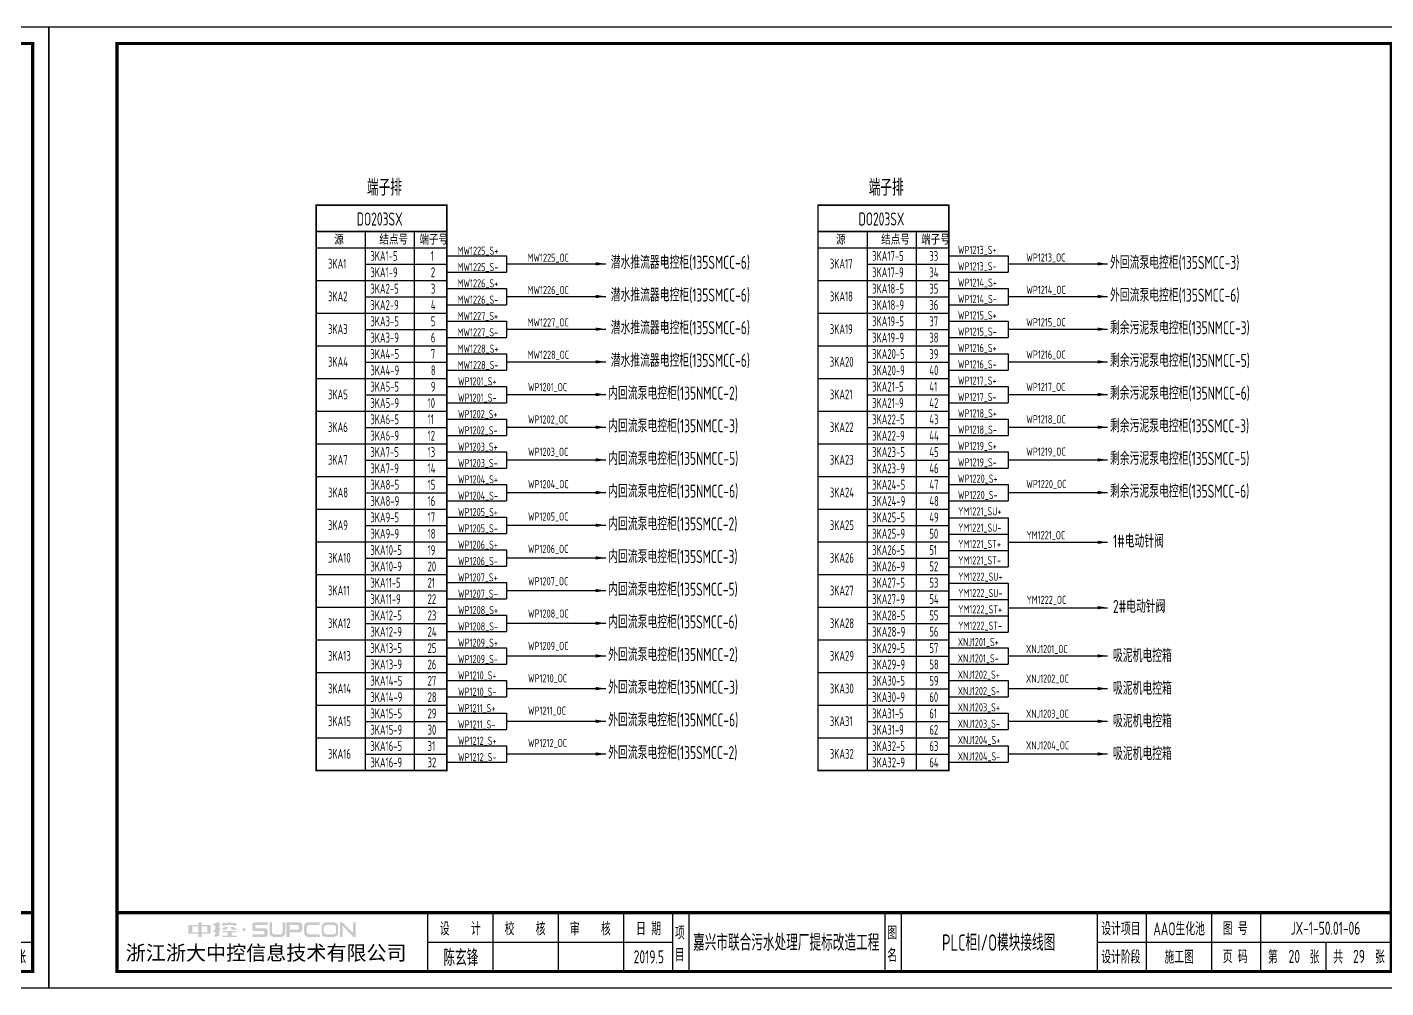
# Model space of a CAD drawing. Header units: millimetres. Extents: x 30557 to 235556, y -116603 to -73383.
# Drawn here: x 42964 to 47122, y -90377 to -87437 of the extents above; entities that cross this region are included whole.
import ezdxf
from ezdxf.enums import TextEntityAlignment as Align

# ---------------------------------------------------------------- set-up
doc = ezdxf.new("R2010")
doc.units = ezdxf.units.MM
doc.layers.add('1', color=3, linetype='Continuous')
doc.layers.add('符号层', color=3, linetype='Continuous')
doc.layers.add('_Drawing', color=7, linetype='Continuous', lineweight=25)
doc.styles.add('supcon', font='sceie.shx', dxfattribs={"width": 0.75, "height": 40, "bigfont": 'sceic.shx'})
doc.styles.add('Title', font='', dxfattribs={"height": 45})
doc.styles.get('Title').set_extended_font_data('SimHei')

# ---------------------------------------------------------------- blocks, each defined once
blk = doc.blocks.new('中控·SUPCON')
at = {"linetype": 'Continuous'}
h = blk.add_hatch(color=2, dxfattribs=at)
h.dxf.hatch_style = 1
h.paths.add_polyline_path([(34, 33), (20, 33), (20, 37), (15, 37), (15, 36), (15, 33), (0, 33), (0, 20), (13, 20), (15, 20), (15, 15), (20, 15), (20, 20), (22, 20), (34, 20)])
h.paths.add_polyline_path([(20, 30), (20, 31), (29, 31), (29, 22), (20, 22)], flags=16)
h.paths.add_polyline_path([(15, 30), (15, 22), (6, 22), (6, 31), (15, 31)], flags=16)
h.paths.add_polyline_path([(47, 32), (49, 32), (49, 35), (47, 35), (47, 37), (41, 37), (41, 35), (38, 35), (38, 32), (41, 32), (41, 25.8), (38, 25), (38, 22), (41, 22.8), (41, 18.3), (39, 17), (39, 15), (47, 16), (47, 24.5), (49, 25), (49, 28), (47, 27.5)])
h.paths.add_polyline_path([(61, 30), (55, 30), (52, 28), (52, 26), (58, 26)])
h.paths.add_polyline_path([(73, 28), (71, 28), (70, 30), (64, 30), (66, 26), (73, 26)])
h.paths.add_polyline_path([(73, 36), (64.6, 36), (64.6, 37), (60.4, 37), (60.4, 36), (52, 36), (52, 32), (56.8, 32), (56.8, 33.1), (68.2, 33.1), (68.2, 32), (73, 32)])
h.paths.add_polyline_path([(66, 22), (73, 22), (73, 24), (52, 24), (52, 22), (60, 22), (60, 17), (52, 17), (52, 15), (74, 15), (74, 17), (66, 17)])
h.paths.add_polyline_path([(82.7, 26.1, 1), (87.6, 26.1, 1)])
h.paths.add_polyline_path([(118, 28), (103.5, 28, -0.414214), (102.5, 29), (102.5, 32, -0.414214), (103.5, 33), (121, 33), (121, 37), (100.5, 37, 0.414214), (97.5, 34), (97.5, 27, 0.414214), (100.5, 24), (115, 24, -0.414214), (116, 23), (116, 20, -0.414214), (115, 19), (97.5, 19), (97.5, 15), (118, 15, 0.414214), (121, 18), (121, 25, 0.414214)])
h.paths.add_polyline_path([(128, 37), (124, 37), (124, 36), (124, 21, 0.414214), (130, 15), (142, 15, 0.414214), (148, 21), (148, 37), (144, 37), (144, 22, -0.414214), (141, 19), (131, 19, -0.414214), (128, 22)])
h.paths.add_polyline_path([(174, 26), (174, 33, 0.414214), (170, 37), (150, 37), (150, 36), (150, 15), (155, 15), (155, 22), (170, 22, 0.414214)])
h.paths.add_polyline_path([(167, 26), (155, 26), (155, 33), (167, 33, -0.414214), (169, 31), (169, 28, -0.414214)], flags=16)
h.paths.add_polyline_path([(201, 19), (185, 19, -0.414214), (181, 23), (181, 29, -0.414214), (185, 33), (201, 33), (201, 37), (183, 37, 0.414214), (177, 31), (177, 21, 0.414214), (183, 15), (201, 15)])
h.paths.add_polyline_path([(229, 21), (229, 31, 0.414214), (223, 37), (210, 37, 0.414214), (204, 31), (204, 21, 0.414214), (210, 15), (223, 15, 0.414214)])
h.paths.add_polyline_path([(207, 23), (207, 29, -0.414214), (211, 33), (222, 33, -0.414214), (226, 29), (226, 23, -0.414214), (222, 19), (211, 19, -0.414214)], flags=16)
h.paths.add_polyline_path([(236, 32.1), (252, 15), (256, 15), (256, 37), (252, 37), (252, 21), (236, 37), (232, 37), (232, 36), (232, 15), (236, 15)])
h = blk.add_hatch(color=2, dxfattribs=at)
h.dxf.hatch_style = 1
h.paths.add_polyline_path([(34, 33), (20, 33), (20, 37), (15, 37), (15, 36), (15, 33), (0, 33), (0, 20), (13, 20), (15, 20), (15, 15), (20, 15), (20, 20), (22, 20), (34, 20)])
h.paths.add_polyline_path([(20, 30), (20, 31), (29, 31), (29, 22), (20, 22)], flags=16)
h.paths.add_polyline_path([(15, 30), (15, 22), (6, 22), (6, 31), (15, 31)], flags=16)
h.paths.add_polyline_path([(47, 32), (49, 32), (49, 35), (47, 35), (47, 37), (41, 37), (41, 35), (38, 35), (38, 32), (41, 32), (41, 25.8), (38, 25), (38, 22), (41, 22.8), (41, 18.3), (39, 17), (39, 15), (47, 16), (47, 24.5), (49, 25), (49, 28), (47, 27.5)])
h.paths.add_polyline_path([(61, 30), (55, 30), (52, 28), (52, 26), (58, 26)])
h.paths.add_polyline_path([(73, 28), (71, 28), (70, 30), (64, 30), (66, 26), (73, 26)])
h.paths.add_polyline_path([(73, 36), (64.6, 36), (64.6, 37), (60.4, 37), (60.4, 36), (52, 36), (52, 32), (56.8, 32), (56.8, 33.1), (68.2, 33.1), (68.2, 32), (73, 32)])
h.paths.add_polyline_path([(66, 22), (73, 22), (73, 24), (52, 24), (52, 22), (60, 22), (60, 17), (52, 17), (52, 15), (74, 15), (74, 17), (66, 17)])
h.paths.add_polyline_path([(82.7, 26.1, 1), (87.6, 26.1, 1)])
h.paths.add_polyline_path([(118, 28), (103.5, 28, -0.414214), (102.5, 29), (102.5, 32, -0.414214), (103.5, 33), (121, 33), (121, 37), (100.5, 37, 0.414214), (97.5, 34), (97.5, 27, 0.414214), (100.5, 24), (115, 24, -0.414214), (116, 23), (116, 20, -0.414214), (115, 19), (97.5, 19), (97.5, 15), (118, 15, 0.414214), (121, 18), (121, 25, 0.414214)])
h.paths.add_polyline_path([(128, 37), (124, 37), (124, 36), (124, 21, 0.414214), (130, 15), (142, 15, 0.414214), (148, 21), (148, 37), (144, 37), (144, 22, -0.414214), (141, 19), (131, 19, -0.414214), (128, 22)])
h.paths.add_polyline_path([(174, 26), (174, 33, 0.414214), (170, 37), (150, 37), (150, 36), (150, 15), (155, 15), (155, 22), (170, 22, 0.414214)])
h.paths.add_polyline_path([(167, 26), (155, 26), (155, 33), (167, 33, -0.414214), (169, 31), (169, 28, -0.414214)], flags=16)
h.paths.add_polyline_path([(201, 19), (185, 19, -0.414214), (181, 23), (181, 29, -0.414214), (185, 33), (201, 33), (201, 37), (183, 37, 0.414214), (177, 31), (177, 21, 0.414214), (183, 15), (201, 15)])
h.paths.add_polyline_path([(229, 21), (229, 31, 0.414214), (223, 37), (210, 37, 0.414214), (204, 31), (204, 21, 0.414214), (210, 15), (223, 15, 0.414214)])
h.paths.add_polyline_path([(207, 23), (207, 29, -0.414214), (211, 33), (222, 33, -0.414214), (226, 29), (226, 23, -0.414214), (222, 19), (211, 19, -0.414214)], flags=16)
h.paths.add_polyline_path([(236, 32.1), (252, 15), (256, 15), (256, 37), (252, 37), (252, 21), (236, 37), (232, 37), (232, 36), (232, 15), (236, 15)])
h = blk.add_hatch(color=2, dxfattribs=at)
h.dxf.hatch_style = 1
h.paths.add_polyline_path([(34, 33), (20, 33), (20, 37), (15, 37), (15, 36), (15, 33), (0, 33), (0, 20), (13, 20), (15, 20), (15, 15), (20, 15), (20, 20), (22, 20), (34, 20)])
h.paths.add_polyline_path([(20, 30), (20, 31), (29, 31), (29, 22), (20, 22)], flags=16)
h.paths.add_polyline_path([(15, 30), (15, 22), (6, 22), (6, 31), (15, 31)], flags=16)
h.paths.add_polyline_path([(47, 32), (49, 32), (49, 35), (47, 35), (47, 37), (41, 37), (41, 35), (38, 35), (38, 32), (41, 32), (41, 25.8), (38, 25), (38, 22), (41, 22.8), (41, 18.3), (39, 17), (39, 15), (47, 16), (47, 24.5), (49, 25), (49, 28), (47, 27.5)])
h.paths.add_polyline_path([(61, 30), (55, 30), (52, 28), (52, 26), (58, 26)])
h.paths.add_polyline_path([(73, 28), (71, 28), (70, 30), (64, 30), (66, 26), (73, 26)])
h.paths.add_polyline_path([(73, 36), (64.6, 36), (64.6, 37), (60.4, 37), (60.4, 36), (52, 36), (52, 32), (56.8, 32), (56.8, 33.1), (68.2, 33.1), (68.2, 32), (73, 32)])
h.paths.add_polyline_path([(66, 22), (73, 22), (73, 24), (52, 24), (52, 22), (60, 22), (60, 17), (52, 17), (52, 15), (74, 15), (74, 17), (66, 17)])
h.paths.add_polyline_path([(82.7, 26.1, 1), (87.6, 26.1, 1)])
h.paths.add_polyline_path([(118, 28), (103.5, 28, -0.414214), (102.5, 29), (102.5, 32, -0.414214), (103.5, 33), (121, 33), (121, 37), (100.5, 37, 0.414214), (97.5, 34), (97.5, 27, 0.414214), (100.5, 24), (115, 24, -0.414214), (116, 23), (116, 20, -0.414214), (115, 19), (97.5, 19), (97.5, 15), (118, 15, 0.414214), (121, 18), (121, 25, 0.414214)])
h.paths.add_polyline_path([(128, 37), (124, 37), (124, 36), (124, 21, 0.414214), (130, 15), (142, 15, 0.414214), (148, 21), (148, 37), (144, 37), (144, 22, -0.414214), (141, 19), (131, 19, -0.414214), (128, 22)])
h.paths.add_polyline_path([(174, 26), (174, 33, 0.414214), (170, 37), (150, 37), (150, 36), (150, 15), (155, 15), (155, 22), (170, 22, 0.414214)])
h.paths.add_polyline_path([(167, 26), (155, 26), (155, 33), (167, 33, -0.414214), (169, 31), (169, 28, -0.414214)], flags=16)
h.paths.add_polyline_path([(201, 19), (185, 19, -0.414214), (181, 23), (181, 29, -0.414214), (185, 33), (201, 33), (201, 37), (183, 37, 0.414214), (177, 31), (177, 21, 0.414214), (183, 15), (201, 15)])
h.paths.add_polyline_path([(229, 21), (229, 31, 0.414214), (223, 37), (210, 37, 0.414214), (204, 31), (204, 21, 0.414214), (210, 15), (223, 15, 0.414214)])
h.paths.add_polyline_path([(207, 23), (207, 29, -0.414214), (211, 33), (222, 33, -0.414214), (226, 29), (226, 23, -0.414214), (222, 19), (211, 19, -0.414214)], flags=16)
h.paths.add_polyline_path([(236, 32.1), (252, 15), (256, 15), (256, 37), (252, 37), (252, 21), (236, 37), (232, 37), (232, 36), (232, 15), (236, 15)])
h = blk.add_hatch(color=2, dxfattribs=at)
h.dxf.hatch_style = 1
h.paths.add_polyline_path([(34, 33), (20, 33), (20, 37), (15, 37), (15, 36), (15, 33), (0, 33), (0, 20), (13, 20), (15, 20), (15, 15), (20, 15), (20, 20), (22, 20), (34, 20)])
h.paths.add_polyline_path([(20, 30), (20, 31), (29, 31), (29, 22), (20, 22)], flags=16)
h.paths.add_polyline_path([(15, 30), (15, 22), (6, 22), (6, 31), (15, 31)], flags=16)
h.paths.add_polyline_path([(47, 32), (49, 32), (49, 35), (47, 35), (47, 37), (41, 37), (41, 35), (38, 35), (38, 32), (41, 32), (41, 25.8), (38, 25), (38, 22), (41, 22.8), (41, 18.3), (39, 17), (39, 15), (47, 16), (47, 24.5), (49, 25), (49, 28), (47, 27.5)])
h.paths.add_polyline_path([(61, 30), (55, 30), (52, 28), (52, 26), (58, 26)])
h.paths.add_polyline_path([(73, 28), (71, 28), (70, 30), (64, 30), (66, 26), (73, 26)])
h.paths.add_polyline_path([(73, 36), (64.6, 36), (64.6, 37), (60.4, 37), (60.4, 36), (52, 36), (52, 32), (56.8, 32), (56.8, 33.1), (68.2, 33.1), (68.2, 32), (73, 32)])
h.paths.add_polyline_path([(66, 22), (73, 22), (73, 24), (52, 24), (52, 22), (60, 22), (60, 17), (52, 17), (52, 15), (74, 15), (74, 17), (66, 17)])
h.paths.add_polyline_path([(82.7, 26.1, 1), (87.6, 26.1, 1)])
h.paths.add_polyline_path([(118, 28), (103.5, 28, -0.414214), (102.5, 29), (102.5, 32, -0.414214), (103.5, 33), (121, 33), (121, 37), (100.5, 37, 0.414214), (97.5, 34), (97.5, 27, 0.414214), (100.5, 24), (115, 24, -0.414214), (116, 23), (116, 20, -0.414214), (115, 19), (97.5, 19), (97.5, 15), (118, 15, 0.414214), (121, 18), (121, 25, 0.414214)])
h.paths.add_polyline_path([(128, 37), (124, 37), (124, 36), (124, 21, 0.414214), (130, 15), (142, 15, 0.414214), (148, 21), (148, 37), (144, 37), (144, 22, -0.414214), (141, 19), (131, 19, -0.414214), (128, 22)])
h.paths.add_polyline_path([(174, 26), (174, 33, 0.414214), (170, 37), (150, 37), (150, 36), (150, 15), (155, 15), (155, 22), (170, 22, 0.414214)])
h.paths.add_polyline_path([(167, 26), (155, 26), (155, 33), (167, 33, -0.414214), (169, 31), (169, 28, -0.414214)], flags=16)
h.paths.add_polyline_path([(201, 19), (185, 19, -0.414214), (181, 23), (181, 29, -0.414214), (185, 33), (201, 33), (201, 37), (183, 37, 0.414214), (177, 31), (177, 21, 0.414214), (183, 15), (201, 15)])
h.paths.add_polyline_path([(229, 21), (229, 31, 0.414214), (223, 37), (210, 37, 0.414214), (204, 31), (204, 21, 0.414214), (210, 15), (223, 15, 0.414214)])
h.paths.add_polyline_path([(207, 23), (207, 29, -0.414214), (211, 33), (222, 33, -0.414214), (226, 29), (226, 23, -0.414214), (222, 19), (211, 19, -0.414214)], flags=16)
h.paths.add_polyline_path([(236, 32.1), (252, 15), (256, 15), (256, 37), (252, 37), (252, 21), (236, 37), (232, 37), (232, 36), (232, 15), (236, 15)])
h = blk.add_hatch(color=2, dxfattribs=at)
h.dxf.hatch_style = 1
h.paths.add_polyline_path([(34, 33), (20, 33), (20, 37), (15, 37), (15, 36), (15, 33), (0, 33), (0, 20), (13, 20), (15, 20), (15, 15), (20, 15), (20, 20), (22, 20), (34, 20)])
h.paths.add_polyline_path([(20, 30), (20, 31), (29, 31), (29, 22), (20, 22)], flags=16)
h.paths.add_polyline_path([(15, 30), (15, 22), (6, 22), (6, 31), (15, 31)], flags=16)
h.paths.add_polyline_path([(47, 32), (49, 32), (49, 35), (47, 35), (47, 37), (41, 37), (41, 35), (38, 35), (38, 32), (41, 32), (41, 25.8), (38, 25), (38, 22), (41, 22.8), (41, 18.3), (39, 17), (39, 15), (47, 16), (47, 24.5), (49, 25), (49, 28), (47, 27.5)])
h.paths.add_polyline_path([(61, 30), (55, 30), (52, 28), (52, 26), (58, 26)])
h.paths.add_polyline_path([(73, 28), (71, 28), (70, 30), (64, 30), (66, 26), (73, 26)])
h.paths.add_polyline_path([(73, 36), (64.6, 36), (64.6, 37), (60.4, 37), (60.4, 36), (52, 36), (52, 32), (56.8, 32), (56.8, 33.1), (68.2, 33.1), (68.2, 32), (73, 32)])
h.paths.add_polyline_path([(66, 22), (73, 22), (73, 24), (52, 24), (52, 22), (60, 22), (60, 17), (52, 17), (52, 15), (74, 15), (74, 17), (66, 17)])
h.paths.add_polyline_path([(82.7, 26.1, 1), (87.6, 26.1, 1)])
h.paths.add_polyline_path([(118, 28), (103.5, 28, -0.414214), (102.5, 29), (102.5, 32, -0.414214), (103.5, 33), (121, 33), (121, 37), (100.5, 37, 0.414214), (97.5, 34), (97.5, 27, 0.414214), (100.5, 24), (115, 24, -0.414214), (116, 23), (116, 20, -0.414214), (115, 19), (97.5, 19), (97.5, 15), (118, 15, 0.414214), (121, 18), (121, 25, 0.414214)])
h.paths.add_polyline_path([(128, 37), (124, 37), (124, 36), (124, 21, 0.414214), (130, 15), (142, 15, 0.414214), (148, 21), (148, 37), (144, 37), (144, 22, -0.414214), (141, 19), (131, 19, -0.414214), (128, 22)])
h.paths.add_polyline_path([(174, 26), (174, 33, 0.414214), (170, 37), (150, 37), (150, 36), (150, 15), (155, 15), (155, 22), (170, 22, 0.414214)])
h.paths.add_polyline_path([(167, 26), (155, 26), (155, 33), (167, 33, -0.414214), (169, 31), (169, 28, -0.414214)], flags=16)
h.paths.add_polyline_path([(201, 19), (185, 19, -0.414214), (181, 23), (181, 29, -0.414214), (185, 33), (201, 33), (201, 37), (183, 37, 0.414214), (177, 31), (177, 21, 0.414214), (183, 15), (201, 15)])
h.paths.add_polyline_path([(229, 21), (229, 31, 0.414214), (223, 37), (210, 37, 0.414214), (204, 31), (204, 21, 0.414214), (210, 15), (223, 15, 0.414214)])
h.paths.add_polyline_path([(207, 23), (207, 29, -0.414214), (211, 33), (222, 33, -0.414214), (226, 29), (226, 23, -0.414214), (222, 19), (211, 19, -0.414214)], flags=16)
h.paths.add_polyline_path([(236, 32.1), (252, 15), (256, 15), (256, 37), (252, 37), (252, 21), (236, 37), (232, 37), (232, 36), (232, 15), (236, 15)])
h = blk.add_hatch(color=2, dxfattribs=at)
h.dxf.hatch_style = 1
h.paths.add_polyline_path([(34, 33), (20, 33), (20, 37), (15, 37), (15, 36), (15, 33), (0, 33), (0, 20), (13, 20), (15, 20), (15, 15), (20, 15), (20, 20), (22, 20), (34, 20)])
h.paths.add_polyline_path([(20, 30), (20, 31), (29, 31), (29, 22), (20, 22)], flags=16)
h.paths.add_polyline_path([(15, 30), (15, 22), (6, 22), (6, 31), (15, 31)], flags=16)
h.paths.add_polyline_path([(47, 32), (49, 32), (49, 35), (47, 35), (47, 37), (41, 37), (41, 35), (38, 35), (38, 32), (41, 32), (41, 25.8), (38, 25), (38, 22), (41, 22.8), (41, 18.3), (39, 17), (39, 15), (47, 16), (47, 24.5), (49, 25), (49, 28), (47, 27.5)])
h.paths.add_polyline_path([(61, 30), (55, 30), (52, 28), (52, 26), (58, 26)])
h.paths.add_polyline_path([(73, 28), (71, 28), (70, 30), (64, 30), (66, 26), (73, 26)])
h.paths.add_polyline_path([(73, 36), (64.6, 36), (64.6, 37), (60.4, 37), (60.4, 36), (52, 36), (52, 32), (56.8, 32), (56.8, 33.1), (68.2, 33.1), (68.2, 32), (73, 32)])
h.paths.add_polyline_path([(66, 22), (73, 22), (73, 24), (52, 24), (52, 22), (60, 22), (60, 17), (52, 17), (52, 15), (74, 15), (74, 17), (66, 17)])
h.paths.add_polyline_path([(82.7, 26.1, 1), (87.6, 26.1, 1)])
h.paths.add_polyline_path([(118, 28), (103.5, 28, -0.414214), (102.5, 29), (102.5, 32, -0.414214), (103.5, 33), (121, 33), (121, 37), (100.5, 37, 0.414214), (97.5, 34), (97.5, 27, 0.414214), (100.5, 24), (115, 24, -0.414214), (116, 23), (116, 20, -0.414214), (115, 19), (97.5, 19), (97.5, 15), (118, 15, 0.414214), (121, 18), (121, 25, 0.414214)])
h.paths.add_polyline_path([(128, 37), (124, 37), (124, 36), (124, 21, 0.414214), (130, 15), (142, 15, 0.414214), (148, 21), (148, 37), (144, 37), (144, 22, -0.414214), (141, 19), (131, 19, -0.414214), (128, 22)])
h.paths.add_polyline_path([(174, 26), (174, 33, 0.414214), (170, 37), (150, 37), (150, 36), (150, 15), (155, 15), (155, 22), (170, 22, 0.414214)])
h.paths.add_polyline_path([(167, 26), (155, 26), (155, 33), (167, 33, -0.414214), (169, 31), (169, 28, -0.414214)], flags=16)
h.paths.add_polyline_path([(201, 19), (185, 19, -0.414214), (181, 23), (181, 29, -0.414214), (185, 33), (201, 33), (201, 37), (183, 37, 0.414214), (177, 31), (177, 21, 0.414214), (183, 15), (201, 15)])
h.paths.add_polyline_path([(229, 21), (229, 31, 0.414214), (223, 37), (210, 37, 0.414214), (204, 31), (204, 21, 0.414214), (210, 15), (223, 15, 0.414214)])
h.paths.add_polyline_path([(207, 23), (207, 29, -0.414214), (211, 33), (222, 33, -0.414214), (226, 29), (226, 23, -0.414214), (222, 19), (211, 19, -0.414214)], flags=16)
h.paths.add_polyline_path([(236, 32.1), (252, 15), (256, 15), (256, 37), (252, 37), (252, 21), (236, 37), (232, 37), (232, 36), (232, 15), (236, 15)])
blk = doc.blocks.new('supcon图框')
at = {"linetype": 'Continuous'}
for p, q in [((6145.7, 4361.7), (1987.7, 4361.7)), ((1987.7, 4361.7), (1987.7, 1421.7)), ((6145.7, 1421.7), (6145.7, 4361.7)), ((1987.7, 1421.7), (6145.7, 1421.7))]:
    blk.add_line(p, q, dxfattribs=at)
for p, q in [((3145.7, 1651.7), (3145.7, 1471.7)), ((3345.7, 1651.7), (3345.7, 1471.7)), ((3545.7, 1651.7), (3545.7, 1471.7)), ((3745.7, 1651.7), (3745.7, 1471.7)), ((3895.7, 1651.7), (3895.7, 1471.7)), ((3945.7, 1651.7), (3945.7, 1471.7)), ((4545.7, 1651.7), (4545.7, 1471.7)), ((4595.7, 1651.7), (4595.7, 1471.7)), ((5195.7, 1651.7), (5195.7, 1471.7)), ((5345.7, 1651.7), (5345.7, 1471.7)), ((5545.7, 1651.7), (5545.7, 1471.7)), ((5695.7, 1651.7), (5695.7, 1471.7)), ((3145.7, 1561.7), (3895.7, 1561.7)), ((5195.7, 1561.7), (6095.7, 1561.7)), ((5895.7, 1561.7), (5895.7, 1471.7))]:
    blk.add_line(p, q)
at = {"linetype": 'Continuous', "const_width": 10}
blk.add_lwpolyline([(2195.7, 4311.7), (6095.7, 4311.7), (6095.7, 1471.7), (2195.7, 1471.7)], close=True, dxfattribs=at)
blk.add_lwpolyline([(2195.7, 1651.7), (6095.7, 1651.7)], dxfattribs=at)
at = {"linetype": 'Continuous', "xscale": 2, "yscale": 2, "zscale": 2}
blk.add_blockref('中控·SUPCON', (2414.6, 1547.7), dxfattribs=at)
at = {"style": 'supcon', "width": 0.75}
for s, p in [('设    计', (3246.2, 1604.2)), ('校    核', (3444.8, 1604.2)), ('审    核', (3644.5, 1604.2)), ('日 期', (3822.5, 1604.2)), ('设计项目', (5268, 1604.2)), ('图 号', (5618, 1604.2)), ('项', (3918.2, 1590.7)), ('图', (4568.2, 1590.7)), ('目', (3918.2, 1522.9)), ('名', (4568.2, 1522.9)), ('设计阶段', (5268, 1518.1)), ('施工图', (5446.5, 1518.1)), ('页 码', (5618, 1518.1)), ('第      张', (5797, 1518.1)), ('共      张', (5997, 1518.1))]:
    blk.add_text(s, height=40, dxfattribs=at).set_placement(p, align=Align.MIDDLE)
at = {"style": 'Title'}
blk.add_text('浙江浙大中控信息技术有限公司', height=45, dxfattribs=at).set_placement((2222.8, 1506.2))
blk = doc.blocks.new('DO端子接线表1')
at = {"lineweight": -3}
for p, q in [((19587.6, 29279.5), (19587.6, 27629.5)), ((19737.6, 29279.5), (19737.6, 27629.5)), ((19437.6, 29229.5), (19837.6, 29229.5)), ((19587.6, 29179.5), (19837.6, 29179.5)), ((19437.6, 29129.5), (19837.6, 29129.5)), ((19587.6, 29079.5), (19837.6, 29079.5)), ((19437.6, 29029.5), (19837.6, 29029.5)), ((19587.6, 28979.5), (19837.6, 28979.5)), ((19437.6, 28929.5), (19837.6, 28929.5)), ((19587.6, 28879.5), (19837.6, 28879.5)), ((19437.6, 28829.5), (19837.6, 28829.5)), ((19587.6, 28779.5), (19837.6, 28779.5)), ((19437.6, 28729.5), (19837.6, 28729.5)), ((19587.6, 28679.5), (19837.6, 28679.5)), ((19437.6, 28629.5), (19837.6, 28629.5)), ((19587.6, 28579.5), (19837.6, 28579.5)), ((19437.6, 28529.5), (19837.6, 28529.5)), ((19587.6, 28479.5), (19837.6, 28479.5)), ((19437.6, 28429.5), (19837.6, 28429.5)), ((19587.6, 28379.5), (19837.6, 28379.5)), ((19437.6, 28329.5), (19837.6, 28329.5)), ((19587.6, 28279.5), (19837.6, 28279.5)), ((19437.6, 28229.5), (19837.6, 28229.5)), ((19587.6, 28179.5), (19837.6, 28179.5)), ((19437.6, 28129.5), (19837.6, 28129.5)), ((19587.6, 28079.5), (19837.6, 28079.5)), ((19437.6, 28029.5), (19837.6, 28029.5)), ((19587.6, 27979.5), (19837.6, 27979.5)), ((19437.6, 27929.5), (19837.6, 27929.5)), ((19587.6, 27879.5), (19837.6, 27879.5)), ((19437.6, 27829.5), (19837.6, 27829.5)), ((19587.6, 27779.5), (19837.6, 27779.5)), ((19437.6, 27729.5), (19837.6, 27729.5)), ((19587.6, 27679.5), (19837.6, 27679.5))]:
    blk.add_line(p, q, dxfattribs=at)
at = {"lineweight": -3, "const_width": 5}
blk.add_lwpolyline([(19437.6, 29359.5), (19437.6, 27629.5), (19837.6, 27629.5), (19837.6, 29359.5)], close=True, dxfattribs=at)
blk.add_lwpolyline([(19437.6, 29279.5), (19837.6, 29279.5)], dxfattribs=at)
at = {"color": 7, "style": 'supcon', "width": 0.75}
for s, p in [('结点号', (19630.8, 29239.3)), ('端子号', (19753.3, 29239.3)), ('源', (19492.9, 29239.3)), ('1', (19788.4, 29189.3)), ('2', (19788.4, 29139.3)), ('3', (19788.4, 29089.3)), ('4', (19788.4, 29039.3)), ('5', (19788.4, 28989.3)), ('6', (19788.4, 28939.3)), ('7', (19788.4, 28889.3)), ('8', (19788.4, 28839.3)), ('9', (19788.4, 28789.3)), ('10', (19778.4, 28739.3)), ('11', (19778.4, 28689.3)), ('12', (19778.4, 28639.3)), ('13', (19778.4, 28589.3)), ('14', (19778.4, 28539.3)), ('15', (19778.4, 28489.3)), ('16', (19778.4, 28439.3)), ('17', (19778.4, 28389.3)), ('18', (19778.4, 28339.3)), ('19', (19778.4, 28289.3)), ('20', (19778.4, 28239.3)), ('21', (19778.4, 28189.3)), ('22', (19778.4, 28139.3)), ('23', (19778.4, 28089.3)), ('24', (19778.4, 28039.3)), ('25', (19778.4, 27989.3)), ('26', (19778.4, 27939.3)), ('27', (19778.4, 27889.3)), ('28', (19778.4, 27839.3)), ('29', (19778.4, 27789.3)), ('30', (19778.4, 27739.3)), ('31', (19778.4, 27689.3)), ('32', (19778.4, 27639.3))]:
    blk.add_text(s, height=30, dxfattribs=at).set_placement(p)
blk = doc.blocks.new('DO端子接线表2')
at = {"lineweight": -3}
for p, q in [((21123.2, 29279.5), (21123.2, 27629.5)), ((21273.2, 29279.5), (21273.2, 27629.5)), ((20973.2, 29229.5), (21373.2, 29229.5)), ((21123.2, 29179.5), (21373.2, 29179.5)), ((20973.2, 29129.5), (21373.2, 29129.5)), ((21123.2, 29079.5), (21373.2, 29079.5)), ((20973.2, 29029.5), (21373.2, 29029.5)), ((21123.2, 28979.5), (21373.2, 28979.5)), ((20973.2, 28929.5), (21373.2, 28929.5)), ((21123.2, 28879.5), (21373.2, 28879.5)), ((20973.2, 28829.5), (21373.2, 28829.5)), ((21123.2, 28779.5), (21373.2, 28779.5)), ((20973.2, 28729.5), (21373.2, 28729.5)), ((21123.2, 28679.5), (21373.2, 28679.5)), ((20973.2, 28629.5), (21373.2, 28629.5)), ((21123.2, 28579.5), (21373.2, 28579.5)), ((20973.2, 28529.5), (21373.2, 28529.5)), ((21123.2, 28479.5), (21373.2, 28479.5)), ((20973.2, 28429.5), (21373.2, 28429.5)), ((21123.2, 28379.5), (21373.2, 28379.5)), ((20973.2, 28329.5), (21373.2, 28329.5)), ((21123.2, 28279.5), (21373.2, 28279.5)), ((20973.2, 28229.5), (21373.2, 28229.5)), ((21123.2, 28179.5), (21373.2, 28179.5)), ((20973.2, 28129.5), (21373.2, 28129.5)), ((21123.2, 28079.5), (21373.2, 28079.5)), ((20973.2, 28029.5), (21373.2, 28029.5)), ((21123.2, 27979.5), (21373.2, 27979.5)), ((20973.2, 27929.5), (21373.2, 27929.5)), ((21123.2, 27879.5), (21373.2, 27879.5)), ((20973.2, 27829.5), (21373.2, 27829.5)), ((21123.2, 27779.5), (21373.2, 27779.5)), ((20973.2, 27729.5), (21373.2, 27729.5)), ((21123.2, 27679.5), (21373.2, 27679.5))]:
    blk.add_line(p, q, dxfattribs=at)
at = {"lineweight": -3, "const_width": 5}
blk.add_lwpolyline([(20973.2, 29359.5), (20973.2, 27629.5), (21373.2, 27629.5), (21373.2, 29359.5)], close=True, dxfattribs=at)
blk.add_lwpolyline([(20973.2, 29279.5), (21373.2, 29279.5)], dxfattribs=at)
at = {"color": 7, "style": 'supcon', "width": 0.75}
for s, p in [('结点号', (21166.4, 29239.3)), ('端子号', (21288.9, 29239.3)), ('源', (21028.5, 29239.3)), ('33', (21314, 29189.3)), ('34', (21314, 29139.3)), ('35', (21314, 29089.3)), ('36', (21314, 29039.3)), ('37', (21314, 28989.3)), ('38', (21314, 28939.3)), ('39', (21314, 28889.3)), ('40', (21314, 28839.3)), ('41', (21314, 28789.3)), ('42', (21314, 28739.3)), ('43', (21314, 28689.3)), ('44', (21314, 28639.3)), ('45', (21314, 28589.3)), ('46', (21314, 28539.3)), ('47', (21314, 28489.3)), ('48', (21314, 28439.3)), ('49', (21314, 28389.3)), ('50', (21314, 28339.3)), ('51', (21314, 28289.3)), ('52', (21314, 28239.3)), ('53', (21314, 28189.3)), ('54', (21314, 28139.3)), ('55', (21314, 28089.3)), ('56', (21314, 28039.3)), ('57', (21314, 27989.3)), ('58', (21314, 27939.3)), ('59', (21314, 27889.3)), ('60', (21314, 27839.3)), ('61', (21314, 27789.3)), ('62', (21314, 27739.3)), ('63', (21314, 27689.3)), ('64', (21314, 27639.3))]:
    blk.add_text(s, height=30, dxfattribs=at).set_placement(p)

msp = doc.modelspace()

# ---------------------------------------------------------------- linework, layer by layer
for p, q in [((44248.7, -88135.9), (44431.2, -88135.9)), ((44431.2, -88135.9), (44431.2, -88185.9)), ((45784.4, -88135.9), (45966.9, -88135.9)), ((45966.9, -88135.9), (45966.9, -88185.9)), ((44248.7, -88185.9), (44431.2, -88185.9)), ((44431.2, -88160.9), (44735.1, -88160.9)), ((45784.4, -88185.9), (45966.9, -88185.9)), ((45966.9, -88160.9), (46270.8, -88160.9)), ((44248.7, -88235.9), (44431.2, -88235.9)), ((44431.2, -88235.9), (44431.2, -88285.9)), ((44431.2, -88260.9), (44735.1, -88260.9)), ((45784.4, -88235.9), (45966.9, -88235.9)), ((45966.9, -88235.9), (45966.9, -88285.9)), ((45966.9, -88260.9), (46270.8, -88260.9)), ((44248.7, -88285.9), (44431.2, -88285.9)), ((45784.4, -88285.9), (45966.9, -88285.9)), ((44248.7, -88335.9), (44431.2, -88335.9)), ((44431.2, -88335.9), (44431.2, -88385.9)), ((45784.4, -88335.9), (45966.9, -88335.9)), ((45966.9, -88335.9), (45966.9, -88385.9)), ((44248.7, -88385.9), (44431.2, -88385.9)), ((44431.2, -88360.9), (44735.1, -88360.9)), ((45784.4, -88385.9), (45966.9, -88385.9)), ((45966.9, -88360.9), (46270.8, -88360.9)), ((44248.7, -88435.9), (44431.2, -88435.9)), ((44431.2, -88435.9), (44431.2, -88485.9)), ((45784.4, -88435.9), (45966.9, -88435.9)), ((45966.9, -88435.9), (45966.9, -88485.9)), ((44431.2, -88460.9), (44735.1, -88460.9)), ((45966.9, -88460.9), (46270.8, -88460.9)), ((44248.7, -88485.9), (44431.2, -88485.9)), ((45784.4, -88485.9), (45966.9, -88485.9)), ((44248.7, -88535.9), (44431.2, -88535.9)), ((44431.2, -88535.9), (44431.2, -88585.9)), ((44431.2, -88560.9), (44735.1, -88560.9)), ((45784.4, -88535.9), (45966.9, -88535.9)), ((45966.9, -88535.9), (45966.9, -88585.9)), ((45966.9, -88560.9), (46270.8, -88560.9)), ((44248.7, -88585.9), (44431.2, -88585.9)), ((45784.4, -88585.9), (45966.9, -88585.9)), ((44248.7, -88635.9), (44431.2, -88635.9)), ((44431.2, -88635.9), (44431.2, -88685.9)), ((45784.4, -88635.9), (45966.9, -88635.9)), ((45966.9, -88635.9), (45966.9, -88685.9)), ((44248.7, -88685.9), (44431.2, -88685.9)), ((44431.2, -88660.9), (44735.1, -88660.9)), ((45784.4, -88685.9), (45966.9, -88685.9)), ((45966.9, -88660.9), (46270.8, -88660.9)), ((44248.7, -88735.9), (44431.2, -88735.9)), ((44431.2, -88735.9), (44431.2, -88785.9)), ((44431.2, -88760.9), (44735.1, -88760.9)), ((45784.4, -88735.9), (45966.9, -88735.9)), ((45966.9, -88735.9), (45966.9, -88785.9)), ((45966.9, -88760.9), (46270.8, -88760.9)), ((44248.7, -88785.9), (44431.2, -88785.9)), ((45784.4, -88785.9), (45966.9, -88785.9)), ((44248.7, -88835.9), (44431.2, -88835.9)), ((44431.2, -88835.9), (44431.2, -88885.9)), ((45784.4, -88835.9), (45966.9, -88835.9)), ((45966.9, -88835.9), (45966.9, -88885.9)), ((44248.7, -88885.9), (44431.2, -88885.9)), ((44431.2, -88860.9), (44735.1, -88860.9)), ((45784.4, -88885.9), (45966.9, -88885.9)), ((45966.9, -88860.9), (46270.8, -88860.9)), ((44248.7, -88935.9), (44431.2, -88935.9)), ((44431.2, -88935.9), (44431.2, -88985.9)), ((45784.4, -88938.2), (45966.9, -88938.2)), ((45966.9, -88938.2), (45966.9, -89088.2)), ((44431.2, -88960.9), (44735.1, -88960.9)), ((44248.7, -88985.9), (44431.2, -88985.9)), ((45784.4, -88988.2), (45966.9, -88988.2)), ((45966.9, -89013.2), (46270.8, -89013.2)), ((44248.7, -89035.9), (44431.2, -89035.9)), ((44431.2, -89035.9), (44431.2, -89085.9)), ((44431.2, -89060.9), (44735.1, -89060.9)), ((45784.4, -89038.2), (45966.9, -89038.2)), ((44248.7, -89085.9), (44431.2, -89085.9)), ((45784.4, -89088.2), (45966.9, -89088.2)), ((44248.7, -89135.9), (44431.2, -89135.9)), ((44431.2, -89135.9), (44431.2, -89185.9)), ((45784.4, -89138.2), (45966.9, -89138.2)), ((45966.9, -89138.2), (45966.9, -89288.2)), ((44248.7, -89185.9), (44431.2, -89185.9)), ((44431.2, -89160.9), (44735.1, -89160.9)), ((45784.4, -89188.2), (45966.9, -89188.2)), ((45966.9, -89213.2), (46270.8, -89213.2)), ((44248.7, -89235.9), (44431.2, -89235.9)), ((44431.2, -89235.9), (44431.2, -89285.9)), ((44431.2, -89260.9), (44735.1, -89260.9)), ((45784.4, -89238.2), (45966.9, -89238.2)), ((44248.7, -89285.9), (44431.2, -89285.9)), ((45784.4, -89288.2), (45966.9, -89288.2)), ((44248.7, -89335.9), (44431.2, -89335.9)), ((44431.2, -89335.9), (44431.2, -89385.9)), ((45784.4, -89335.9), (45966.9, -89335.9)), ((45966.9, -89335.9), (45966.9, -89385.9)), ((44248.7, -89385.9), (44431.2, -89385.9)), ((44431.2, -89360.9), (44735.1, -89360.9)), ((45784.4, -89385.9), (45966.9, -89385.9)), ((45966.9, -89360.9), (46270.8, -89360.9)), ((44248.7, -89435.9), (44431.2, -89435.9)), ((44431.2, -89435.9), (44431.2, -89485.9)), ((45784.4, -89435.9), (45966.9, -89435.9)), ((45966.9, -89435.9), (45966.9, -89485.9)), ((44431.2, -89460.9), (44735.1, -89460.9)), ((45966.9, -89460.9), (46270.8, -89460.9)), ((44248.7, -89485.9), (44431.2, -89485.9)), ((45784.4, -89485.9), (45966.9, -89485.9)), ((44248.7, -89535.9), (44431.2, -89535.9)), ((44431.2, -89535.9), (44431.2, -89585.9)), ((44431.2, -89560.9), (44735.1, -89560.9)), ((45784.4, -89535.9), (45966.9, -89535.9)), ((45966.9, -89535.9), (45966.9, -89585.9)), ((45966.9, -89560.9), (46270.8, -89560.9)), ((44248.7, -89585.9), (44431.2, -89585.9)), ((45784.4, -89585.9), (45966.9, -89585.9)), ((44248.7, -89635.9), (44431.2, -89635.9)), ((44431.2, -89635.9), (44431.2, -89685.9)), ((45784.4, -89635.9), (45966.9, -89635.9)), ((45966.9, -89635.9), (45966.9, -89685.9)), ((44248.7, -89685.9), (44431.2, -89685.9)), ((44431.2, -89660.9), (44735.1, -89660.9)), ((45784.4, -89685.9), (45966.9, -89685.9)), ((45966.9, -89660.9), (46270.8, -89660.9))]:
    msp.add_line(p, q)
for points in [[(44735.1, -88160.9, 0, 10, 0), (44704.3, -88160.9, 10, 10, 0)], [(46270.8, -88160.9, 0, 10, 0), (46240, -88160.9, 10, 10, 0)], [(44735.1, -88260.9, 0, 10, 0), (44704.3, -88260.9, 10, 10, 0)], [(46270.8, -88260.9, 0, 10, 0), (46240, -88260.9, 10, 10, 0)], [(44735.1, -88360.9, 0, 10, 0), (44704.3, -88360.9, 10, 10, 0)], [(46270.8, -88360.9, 0, 10, 0), (46240, -88360.9, 10, 10, 0)], [(44735.1, -88460.9, 0, 10, 0), (44704.3, -88460.9, 10, 10, 0)], [(46270.8, -88460.9, 0, 10, 0), (46240, -88460.9, 10, 10, 0)], [(44735.1, -88560.9, 0, 10, 0), (44704.3, -88560.9, 10, 10, 0)], [(46270.8, -88560.9, 0, 10, 0), (46240, -88560.9, 10, 10, 0)], [(44735.1, -88660.9, 0, 10, 0), (44704.3, -88660.9, 10, 10, 0)], [(46270.8, -88660.9, 0, 10, 0), (46240, -88660.9, 10, 10, 0)], [(44735.1, -88760.9, 0, 10, 0), (44704.3, -88760.9, 10, 10, 0)], [(46270.8, -88760.9, 0, 10, 0), (46240, -88760.9, 10, 10, 0)], [(44735.1, -88860.9, 0, 10, 0), (44704.3, -88860.9, 10, 10, 0)], [(46270.8, -88860.9, 0, 10, 0), (46240, -88860.9, 10, 10, 0)], [(44735.1, -88960.9, 0, 10, 0), (44704.3, -88960.9, 10, 10, 0)], [(46270.8, -89013.2, 0, 10, 0), (46240, -89013.2, 10, 10, 0)], [(44735.1, -89060.9, 0, 10, 0), (44704.3, -89060.9, 10, 10, 0)], [(44735.1, -89160.9, 0, 10, 0), (44704.3, -89160.9, 10, 10, 0)], [(46270.8, -89213.2, 0, 10, 0), (46240, -89213.2, 10, 10, 0)], [(44735.1, -89260.9, 0, 10, 0), (44704.3, -89260.9, 10, 10, 0)], [(44735.1, -89360.9, 0, 10, 0), (44704.3, -89360.9, 10, 10, 0)], [(46270.8, -89360.9, 0, 10, 0), (46240, -89360.9, 10, 10, 0)], [(44735.1, -89460.9, 0, 10, 0), (44704.3, -89460.9, 10, 10, 0)], [(46270.8, -89460.9, 0, 10, 0), (46240, -89460.9, 10, 10, 0)], [(44735.1, -89560.9, 0, 10, 0), (44704.3, -89560.9, 10, 10, 0)], [(46270.8, -89560.9, 0, 10, 0), (46240, -89560.9, 10, 10, 0)], [(44735.1, -89660.9, 0, 10, 0), (44704.3, -89660.9, 10, 10, 0)], [(46270.8, -89660.9, 0, 10, 0), (46240, -89660.9, 10, 10, 0)]]:
    msp.add_lwpolyline(points, format="xyseb")

# ---------------------------------------------------------------- block references
for p in [(36885.2, -91798.3), (41043.2, -91798.3)]:
    msp.add_blockref('supcon图框', p)
at = {"color": 1}
for name in ['DO端子接线表1', 'DO端子接线表2']:
    msp.add_blockref(name, (24411.2, -117341.1), dxfattribs=at)

# ---------------------------------------------------------------- texts
at = {"linetype": 'Continuous', "style": 'supcon', "width": 0.75}
for s, height, p in [('WP1213_S+', 25, (45812.7, -88130.8)), ('MW1225_S+', 25, (44281.3, -88133)), ('MW1225_OC', 25, (44495.5, -88154.7)), ('潜水推流器电控柜(135SMCC-6)', 40, (44750, -88176.3)), ('WP1213_OC', 25, (46021.7, -88154)), ('外回流泵电控柜(135SMCC-3)', 40, (46278.1, -88176.7)), ('MW1225_S-', 25, (44281.3, -88183)), ('WP1213_S-', 25, (45812.7, -88180.8)), ('MW1226_S+', 25, (44281.3, -88233)), ('MW1226_OC', 25, (44495.5, -88253.7)), ('潜水推流器电控柜(135SMCC-6)', 40, (44750, -88276.3)), ('WP1214_S+', 25, (45812.7, -88230.8)), ('WP1214_OC', 25, (46021.7, -88253)), ('外回流泵电控柜(135SMCC-6)', 40, (46278.1, -88276.7)), ('MW1226_S-', 25, (44281.3, -88283)), ('WP1214_S-', 25, (45812.7, -88280.8)), ('MW1227_S+', 25, (44281.3, -88333)), ('WP1215_S+', 25, (45812.7, -88330.8)), ('MW1227_OC', 25, (44495.5, -88352.7)), ('潜水推流器电控柜(135SMCC-6)', 40, (44750, -88376.3)), ('WP1215_S-', 25, (45812.7, -88380.8)), ('WP1215_OC', 25, (46021.7, -88352)), ('剩余污泥泵电控柜(135NMCC-3)', 40, (46278.1, -88376.5)), ('MW1227_S-', 25, (44281.3, -88383)), ('MW1228_S+', 25, (44281.3, -88433)), ('MW1228_OC', 25, (44495.5, -88451.7)), ('潜水推流器电控柜(135SMCC-6)', 40, (44750, -88476.3)), ('WP1216_S+', 25, (45812.7, -88430.8)), ('WP1216_OC', 25, (46021.7, -88451)), ('剩余污泥泵电控柜(135NMCC-5)', 40, (46278.1, -88476.5)), ('MW1228_S-', 25, (44281.3, -88483)), ('WP1216_S-', 25, (45812.7, -88480.8)), ('WP1201_S+', 25, (44282.7, -88533)), ('WP1217_S+', 25, (45812.7, -88530.8)), ('WP1201_S-', 25, (44282.7, -88583)), ('WP1201_OC', 25, (44496.9, -88550.7)), ('内回流泵电控柜(135NMCC-2)', 40, (44742.4, -88576.5)), ('WP1217_S-', 25, (45812.7, -88580.8)), ('WP1217_OC', 25, (46021.7, -88550)), ('剩余污泥泵电控柜(135NMCC-6)', 40, (46278.1, -88576.5)), ('WP1218_S+', 25, (45812.7, -88630.8)), ('WP1202_S+', 25, (44282.7, -88633)), ('WP1202_OC', 25, (44496.9, -88649.7)), ('内回流泵电控柜(135NMCC-3)', 40, (44742.4, -88676.5)), ('WP1218_OC', 25, (46021.7, -88649)), ('剩余污泥泵电控柜(135SMCC-3)', 40, (46278.1, -88676.5)), ('WP1202_S-', 25, (44282.7, -88683)), ('WP1218_S-', 25, (45812.7, -88680.8)), ('WP1203_S+', 25, (44282.7, -88733)), ('WP1203_OC', 25, (44496.9, -88748.7)), ('WP1219_S+', 25, (45812.7, -88730.8)), ('WP1219_OC', 25, (46021.7, -88748)), ('WP1203_S-', 25, (44282.7, -88783)), ('内回流泵电控柜(135NMCC-5)', 40, (44742.4, -88776.5)), ('WP1219_S-', 25, (45812.7, -88780.8)), ('剩余污泥泵电控柜(135SMCC-5)', 40, (46278.1, -88776.5)), ('WP1204_S+', 25, (44282.7, -88833)), ('WP1220_S+', 25, (45812.7, -88830.8)), ('WP1204_OC', 25, (44496.9, -88847.7)), ('内回流泵电控柜(135NMCC-6)', 40, (44742.4, -88876.5)), ('WP1220_S-', 25, (45812.7, -88880.8)), ('WP1220_OC', 25, (46021.7, -88847)), ('剩余污泥泵电控柜(135SMCC-6)', 40, (46278.1, -88876.5)), ('WP1204_S-', 25, (44282.7, -88883)), ('WP1205_S+', 25, (44282.7, -88933)), ('WP1205_OC', 25, (44496.9, -88946.7)), ('内回流泵电控柜(135SMCC-2)', 40, (44742.4, -88976.7)), ('YM1221_SU+', 25, (45813.4, -88930.8)), ('WP1205_S-', 25, (44282.7, -88983)), ('YM1221_SU-', 25, (45813.4, -88980.8)), ('YM1221_OC', 25, (46022.4, -89003.9)), ('WP1206_S+', 25, (44282.7, -89033)), ('WP1206_OC', 25, (44496.9, -89045.7)), ('YM1221_ST+', 25, (45813.4, -89030.8)), ('1#电动针阀', 40, (46287.2, -89029.4)), ('WP1206_S-', 25, (44282.7, -89083)), ('内回流泵电控柜(135SMCC-3)', 40, (44742.4, -89076.7)), ('YM1221_ST-', 25, (45813.4, -89080.8)), ('YM1222_SU+', 25, (45813.4, -89130.8)), ('WP1207_S+', 25, (44282.7, -89133)), ('WP1207_OC', 25, (44496.9, -89144.7)), ('内回流泵电控柜(135SMCC-5)', 40, (44742.4, -89176.7)), ('WP1207_S-', 25, (44282.7, -89183)), ('YM1222_SU-', 25, (45813.4, -89180.8)), ('YM1222_OC', 25, (46022.4, -89201.7)), ('2#电动针阀', 40, (46287.2, -89229.4)), ('WP1208_S+', 25, (44282.7, -89233)), ('WP1208_OC', 25, (44496.9, -89243.7)), ('YM1222_ST+', 25, (45813.4, -89230.8)), ('WP1208_S-', 25, (44282.7, -89283)), ('内回流泵电控柜(135SMCC-6)', 40, (44742.4, -89276.7)), ('YM1222_ST-', 25, (45813.4, -89280.8)), ('WP1209_S+', 25, (44282.7, -89333)), ('XNJ1201_S+', 25, (45812, -89330.8)), ('WP1209_OC', 25, (44496.9, -89342.7)), ('外回流泵电控柜(135NMCC-2)', 40, (44742.4, -89376.7)), ('XNJ1201_OC', 25, (46021, -89352.3)), ('WP1209_S-', 25, (44282.7, -89383)), ('XNJ1201_S-', 25, (45812, -89380.8)), ('WP1210_S+', 25, (44282.7, -89433)), ('WP1210_OC', 25, (44496.9, -89441.7)), ('外回流泵电控柜(135NMCC-3)', 40, (44742.4, -89476.7)), ('XNJ1202_S+', 25, (45812, -89430.8)), ('XNJ1202_OC', 25, (46021, -89442.7)), ('WP1210_S-', 25, (44282.7, -89483)), ('XNJ1202_S-', 25, (45812, -89480.8)), ('WP1211_S+', 25, (44282.7, -89533)), ('WP1211_OC', 25, (44496.9, -89540.7)), ('XNJ1203_S+', 25, (45812, -89530.8)), ('WP1211_S-', 25, (44282.7, -89583)), ('外回流泵电控柜(135NMCC-6)', 40, (44742.4, -89576.7)), ('XNJ1203_S-', 25, (45812, -89580.8)), ('XNJ1203_OC', 25, (46021, -89550.3)), ('WP1212_S+', 25, (44282.7, -89633)), ('WP1212_OC', 25, (44496.9, -89639.7)), ('外回流泵电控柜(135SMCC-2)', 40, (44742.4, -89676.7)), ('XNJ1204_S+', 25, (45812, -89630.8)), ('XNJ1204_OC', 25, (46021, -89647.1)), ('WP1212_S-', 25, (44282.7, -89683)), ('XNJ1204_S-', 25, (45812, -89680.8))]:
    msp.add_text(s, height=height, dxfattribs=at).set_placement(p)
at = {"color": 3, "style": 'supcon', "width": 0.75}
for s, p in [('3KA1', (43884.9, -88175.6)), ('3KA17', (45420.5, -88175.6)), ('3KA2', (43884.9, -88275.6)), ('3KA18', (45420.5, -88275.6)), ('3KA3', (43884.9, -88375.6)), ('3KA19', (45420.5, -88375.6)), ('3KA4', (43884.9, -88475.6)), ('3KA20', (45420.5, -88475.6)), ('3KA5', (43884.9, -88575.6)), ('3KA21', (45420.5, -88575.6)), ('3KA6', (43884.9, -88675.6)), ('3KA22', (45420.5, -88675.6)), ('3KA7', (43884.9, -88775.6)), ('3KA23', (45420.5, -88775.6)), ('3KA8', (43884.9, -88875.6)), ('3KA24', (45420.5, -88875.6)), ('3KA9', (43884.9, -88975.6)), ('3KA25', (45420.5, -88975.6)), ('3KA10', (43884.9, -89075.6)), ('3KA26', (45420.5, -89075.6)), ('3KA11', (43884.9, -89175.6)), ('3KA27', (45420.5, -89175.6)), ('3KA12', (43884.9, -89275.6)), ('3KA28', (45420.5, -89275.6)), ('3KA13', (43884.9, -89375.6)), ('3KA29', (45420.5, -89375.6)), ('3KA14', (43884.9, -89475.6)), ('3KA30', (45420.5, -89475.6)), ('3KA15', (43884.9, -89575.6)), ('3KA31', (45420.5, -89575.6)), ('3KA16', (43884.9, -89675.6)), ('3KA32', (45420.5, -89675.6))]:
    msp.add_text(s, height=30, dxfattribs=at).set_placement(p)
at = {"color": 4, "linetype": 'Continuous', "style": 'supcon', "width": 0.75}
for p in [(46287.2, -89379.8), (46287.2, -89479.8), (46287.2, -89579.8), (46287.2, -89679.8)]:
    msp.add_text('吸泥机电控箱', height=40, dxfattribs=at).set_placement(p)
at = {"color": 3, "style": 'supcon', "width": 0.75}
for s, height, p in [('AAO生化池', 40, (46489.6, -90194.1)), ('陈玄锋', 50, (44291.6, -90281.7)), ('2019.5', 40, (44866.7, -90281.7)), ('20', 40, (46842.1, -90280.3)), ('29', 40, (47040.1, -90280.3))]:
    msp.add_text(s, height=height, dxfattribs=at).set_placement(p, align=Align.MIDDLE)
at = {"layer": '1', "style": 'supcon', "width": 0.75}
for p in [(44043, -88043.7), (45578.7, -88043.7)]:
    msp.add_text('DO203SX', height=40, dxfattribs=at).set_placement(p, align=Align.CENTER)
at = {"layer": '1', "color": 3, "style": 'supcon', "width": 0.75}
for s, p in [('3KA1-5', (44014.5, -88151.8)), ('3KA17-5', (45550.1, -88151.8)), ('3KA1-9', (44014.5, -88201.8)), ('3KA17-9', (45550.1, -88201.8)), ('3KA2-5', (44014.5, -88251.8)), ('3KA18-5', (45550.1, -88251.8)), ('3KA2-9', (44014.5, -88301.8)), ('3KA18-9', (45550.1, -88301.8)), ('3KA3-5', (44014.5, -88351.8)), ('3KA19-5', (45550.1, -88351.8)), ('3KA3-9', (44014.5, -88401.8)), ('3KA19-9', (45550.1, -88401.8)), ('3KA4-5', (44014.5, -88451.8)), ('3KA20-5', (45550.1, -88451.8)), ('3KA4-9', (44014.5, -88501.8)), ('3KA20-9', (45550.1, -88501.8)), ('3KA5-5', (44014.5, -88551.8)), ('3KA21-5', (45550.1, -88551.8)), ('3KA5-9', (44014.5, -88601.8)), ('3KA21-9', (45550.1, -88601.8)), ('3KA6-5', (44014.5, -88651.8)), ('3KA22-5', (45550.1, -88651.8)), ('3KA6-9', (44014.5, -88701.8)), ('3KA22-9', (45550.1, -88701.8)), ('3KA7-5', (44014.5, -88751.8)), ('3KA23-5', (45550.1, -88751.8)), ('3KA7-9', (44014.5, -88801.8)), ('3KA23-9', (45550.1, -88801.8)), ('3KA8-5', (44014.5, -88851.8)), ('3KA24-5', (45550.1, -88851.8)), ('3KA8-9', (44014.5, -88901.8)), ('3KA24-9', (45550.1, -88901.8)), ('3KA9-5', (44014.5, -88951.8)), ('3KA25-5', (45550.1, -88951.8)), ('3KA9-9', (44014.5, -89001.8)), ('3KA25-9', (45550.1, -89001.8)), ('3KA10-5', (44014.5, -89051.8)), ('3KA26-5', (45550.1, -89051.8)), ('3KA10-9', (44014.5, -89101.8)), ('3KA26-9', (45550.1, -89101.8)), ('3KA11-5', (44014.5, -89151.8)), ('3KA27-5', (45550.1, -89151.8)), ('3KA11-9', (44014.5, -89201.8)), ('3KA27-9', (45550.1, -89201.8)), ('3KA12-5', (44014.5, -89251.8)), ('3KA28-5', (45550.1, -89251.8)), ('3KA12-9', (44014.5, -89301.8)), ('3KA28-9', (45550.1, -89301.8)), ('3KA13-5', (44014.5, -89351.8)), ('3KA29-5', (45550.1, -89351.8)), ('3KA13-9', (44014.5, -89401.8)), ('3KA29-9', (45550.1, -89401.8)), ('3KA14-5', (44014.5, -89451.8)), ('3KA30-5', (45550.1, -89451.8)), ('3KA14-9', (44014.5, -89501.8)), ('3KA30-9', (45550.1, -89501.8)), ('3KA15-5', (44014.5, -89551.8)), ('3KA31-5', (45550.1, -89551.8)), ('3KA15-9', (44014.5, -89601.8)), ('3KA31-9', (45550.1, -89601.8)), ('3KA16-5', (44014.5, -89651.8)), ('3KA32-5', (45550.1, -89651.8)), ('3KA16-9', (44014.5, -89701.8)), ('3KA32-9', (45550.1, -89701.8))]:
    msp.add_text(s, height=30, dxfattribs=at).set_placement(p)
at = {"layer": '_Drawing', "color": 3, "style": 'supcon', "width": 0.75}
for s, height, p in [('JX-1-50.01-06', 40, (46937.4, -90194.1)), ('嘉兴市联合污水处理厂提标改造工程', 50, (45287.2, -90235.6)), ('PLC柜I/O模块接线图', 50, (45937.2, -90235.6))]:
    msp.add_text(s, height=height, dxfattribs=at).set_placement(p, align=Align.MIDDLE)
at = {"layer": '符号层', "color": 4, "style": 'supcon', "width": 0.75}
for p in [(44004, -87952.3), (45539.7, -87952.3)]:
    msp.add_text('端子排', height=50, dxfattribs=at).set_placement(p)

doc.saveas('drawing.dxf')
